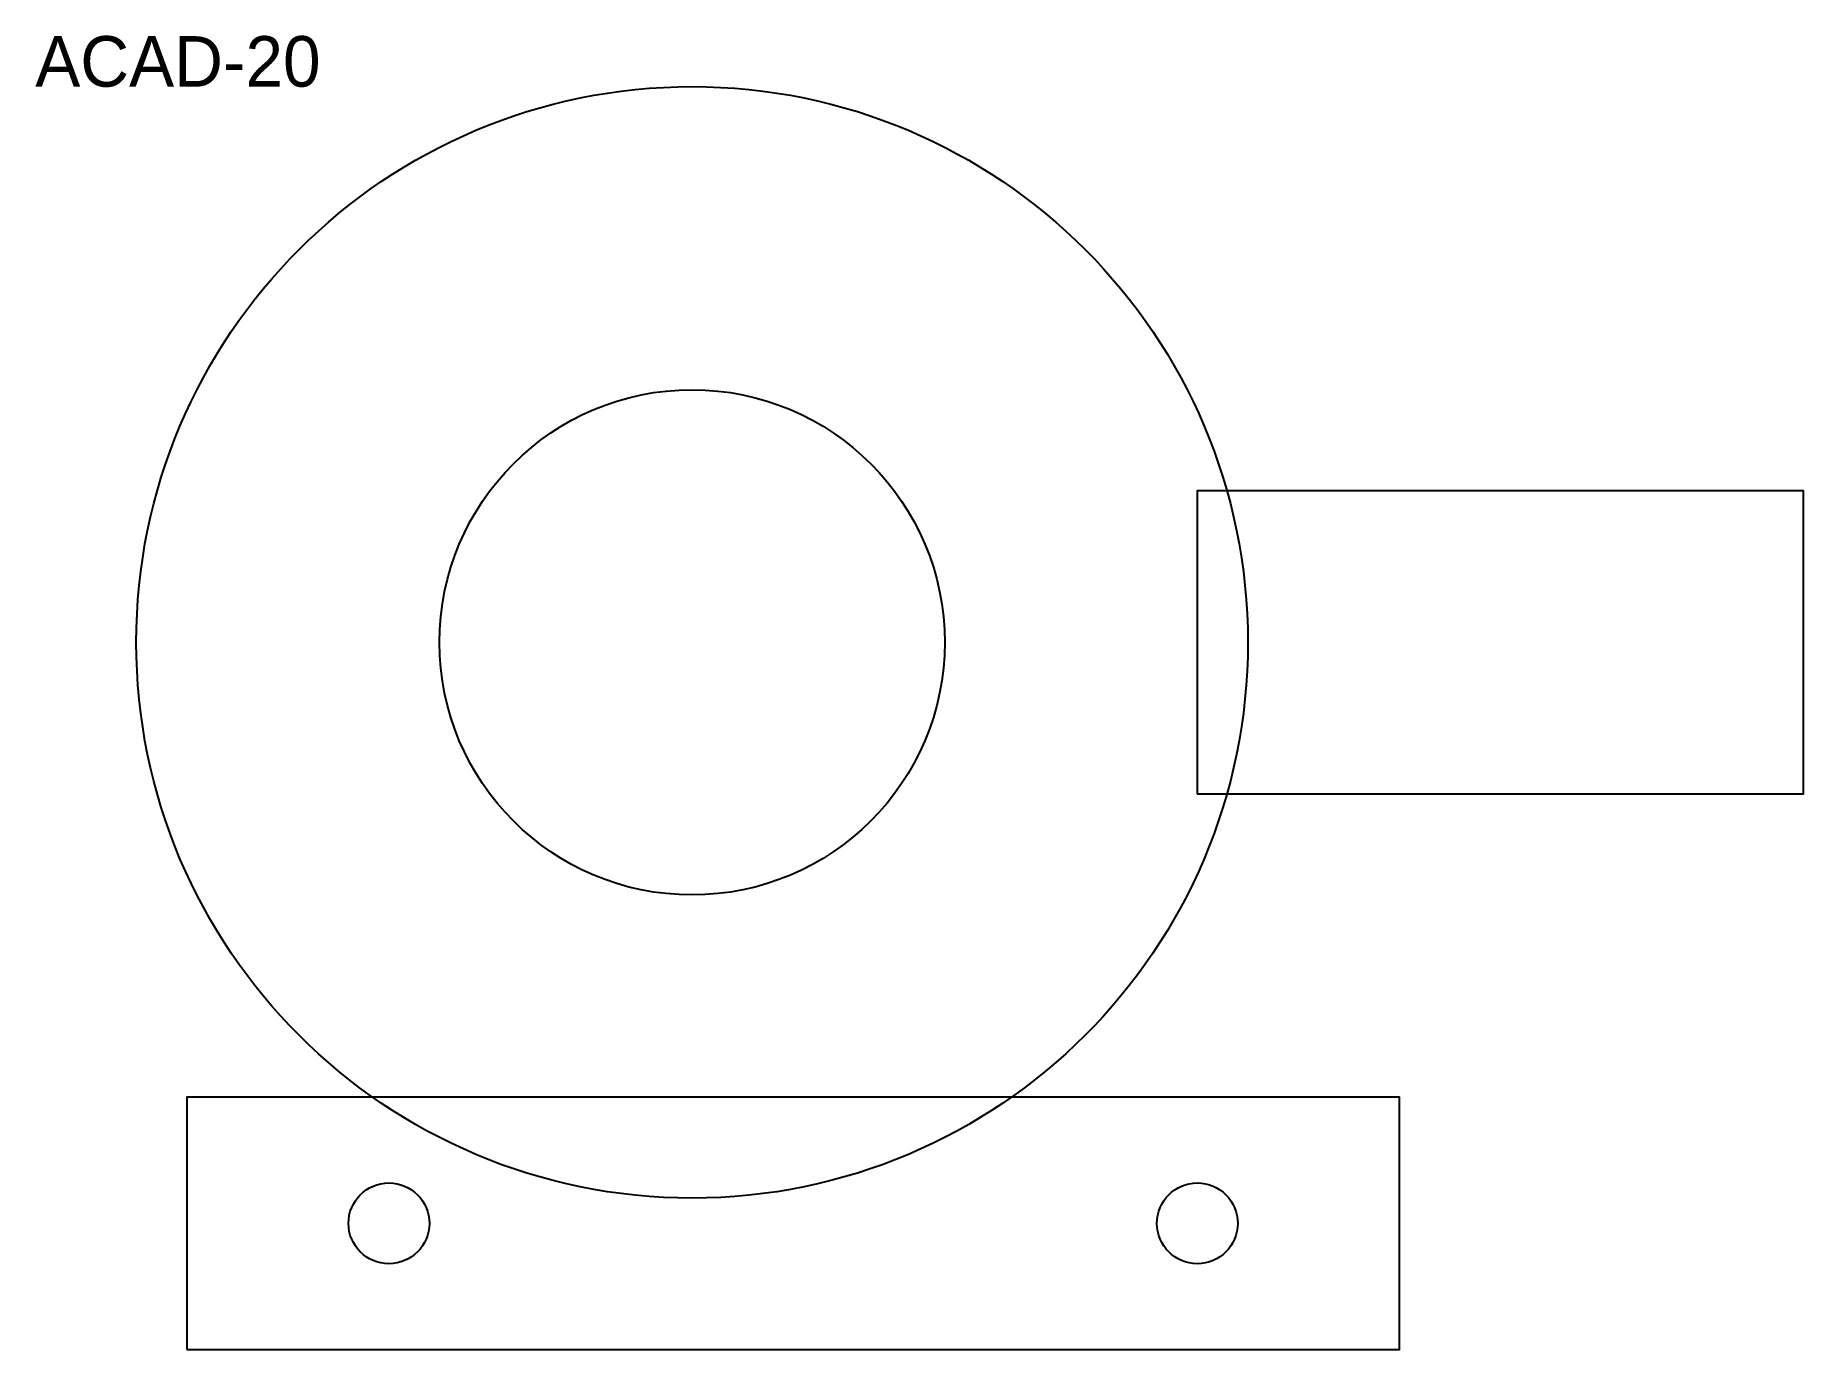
# Model space of a CAD drawing. Header units: millimetres. Extents: x 5 to 180, y 0 to 130.
import ezdxf

# ---------------------------------------------------------------- set-up
doc = ezdxf.new("R2010")
doc.units = ezdxf.units.MM
for name, color, linetype in [('ANNOTATION', 7, 'Continuous'), ('CUTOUT', 7, 'Continuous'), ('HOLE', 7, 'Continuous'), ('OUTLINE', 7, 'Continuous')]:
    doc.layers.add(name, color=color, linetype=linetype)

msp = doc.modelspace()

# ---------------------------------------------------------------- linework, layer by layer
at = {"layer": 'CUTOUT'}
msp.add_circle((70, 70), 25, dxfattribs=at)
at = {"layer": 'HOLE'}
for centre in [(40, 12.5), (120, 12.5)]:
    msp.add_circle(centre, 4, dxfattribs=at)
at = {"layer": 'OUTLINE'}
for points in [[(120, 55), (180, 55), (180, 85), (120, 85)], [(20, 0), (140, 0), (140, 25), (20, 25)]]:
    msp.add_lwpolyline(points, close=True, dxfattribs=at)
msp.add_circle((70, 70), 55, dxfattribs=at)

# ---------------------------------------------------------------- texts
at = {"layer": 'ANNOTATION'}
msp.add_text('ACAD-20', height=5, dxfattribs=at).set_placement((5, 125))

doc.saveas('drawing.dxf')
